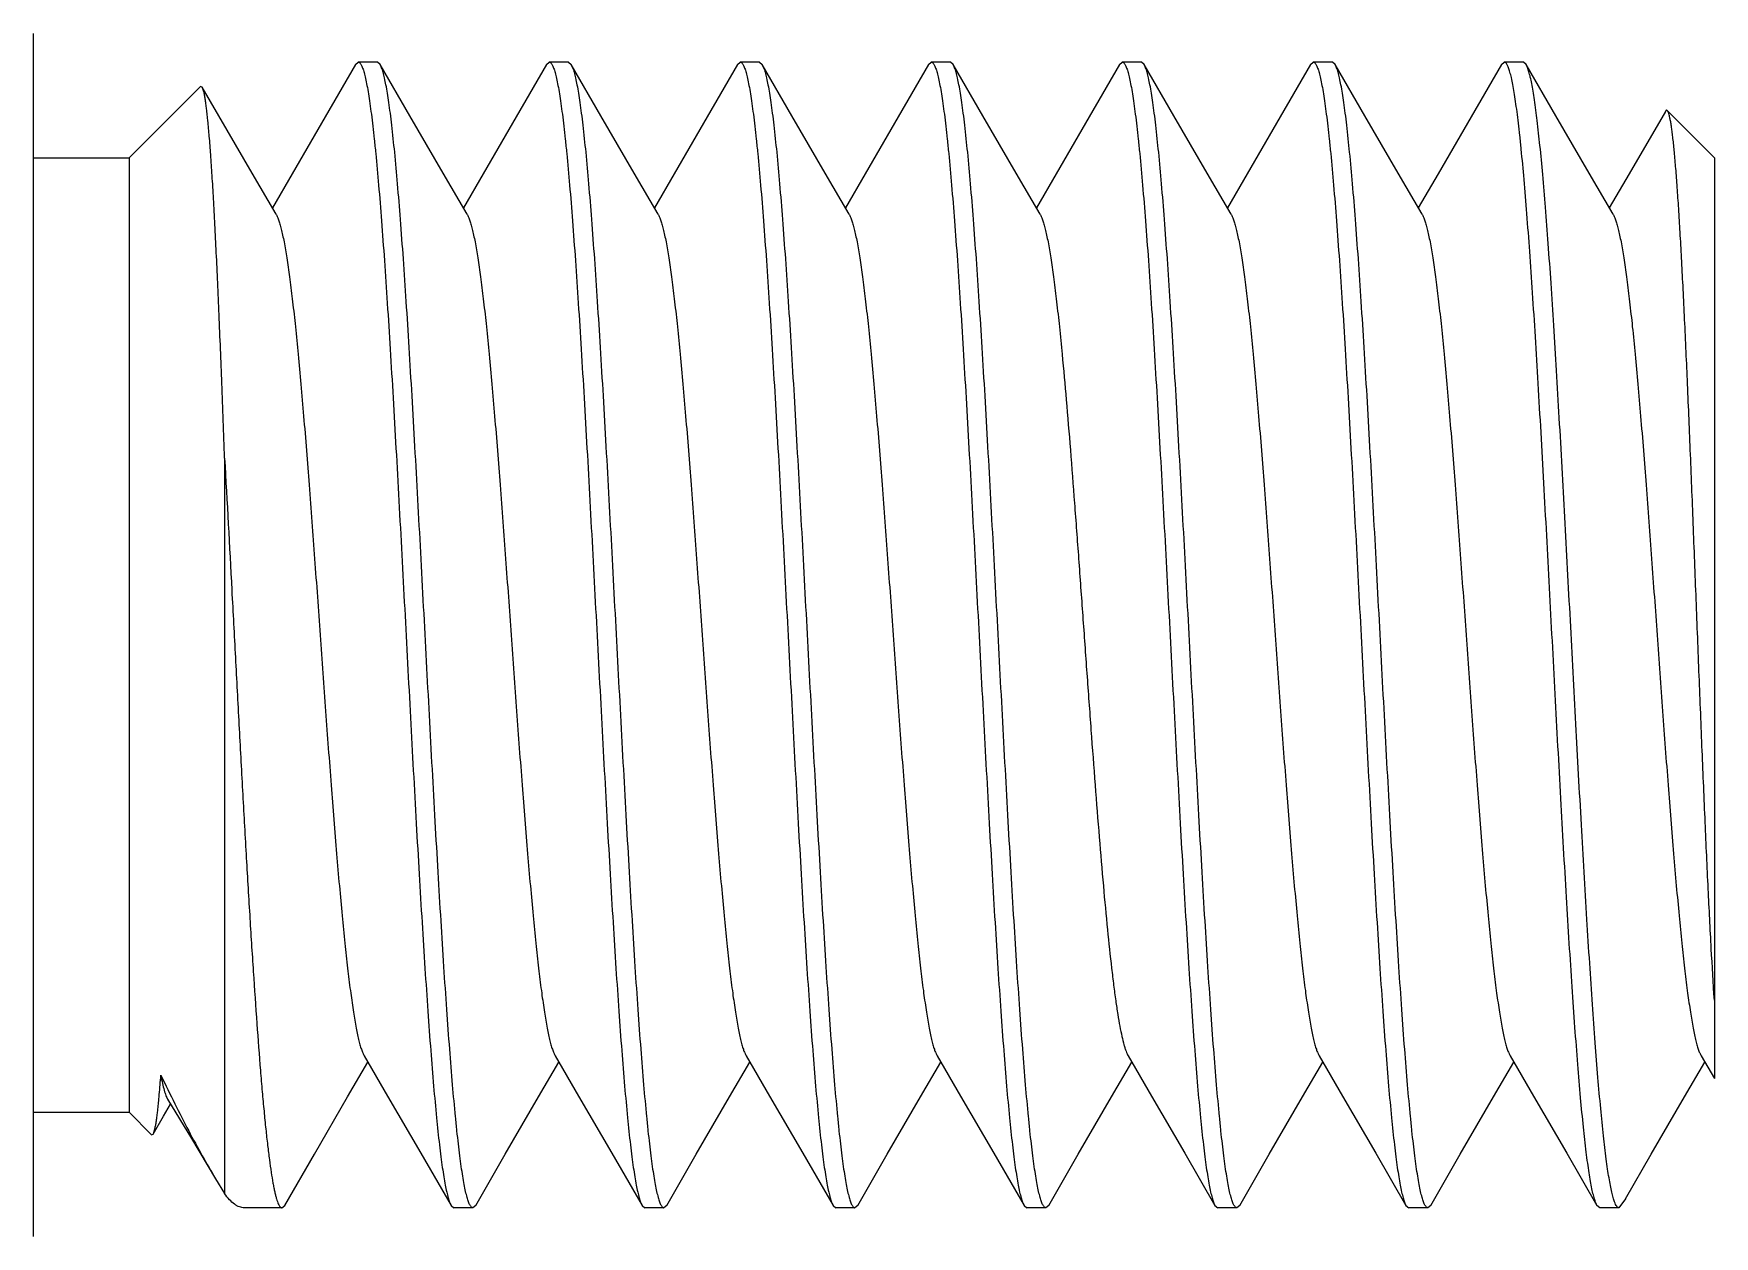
# Model space of a CAD drawing. Header units: millimetres. Extents: x 1409 to 26878, y 589 to 5187.
# Drawn here: x 17807.16 to 17815.96, y 3308.2 to 3314.5 of the extents above; entities that cross this region are included whole.
import ezdxf

# ---------------------------------------------------------------- set-up
doc = ezdxf.new("R2010")
doc.units = ezdxf.units.MM
doc.layers.add('02___PRT_ALL_AXES', color=7, linetype='Continuous')

# ---------------------------------------------------------------- blocks, each defined once
blk = doc.blocks.new('1111')
at = {"color": 7, "linetype": 'Continuous'}
for p, q in [((16604.981, 6759.7337), (16604.981, 6766.0337)), ((16606.6664, 6765.8711), (16606.681, 6765.8837)), ((16606.781, 6765.8837), (16606.681, 6765.8837)), ((16606.7956, 6765.8711), (16606.781, 6765.8837)), ((16607.6664, 6765.8711), (16607.681, 6765.8837)), ((16607.781, 6765.8837), (16607.681, 6765.8837)), ((16607.781, 6765.8837), (16607.7956, 6765.8711)), ((16608.6664, 6765.8711), (16608.681, 6765.8837)), ((16608.781, 6765.8837), (16608.681, 6765.8837)), ((16608.781, 6765.8837), (16608.7956, 6765.8711)), ((16609.6664, 6765.8711), (16609.681, 6765.8837)), ((16609.781, 6765.8837), (16609.681, 6765.8837)), ((16609.7956, 6765.8711), (16609.781, 6765.8837)), ((16610.6664, 6765.8711), (16610.681, 6765.8837)), ((16610.781, 6765.8837), (16610.681, 6765.8837)), ((16610.7956, 6765.8711), (16610.781, 6765.8837)), ((16611.6664, 6765.8711), (16611.681, 6765.8837)), ((16611.781, 6765.8837), (16611.681, 6765.8837)), ((16611.7956, 6765.8711), (16611.781, 6765.8837)), ((16612.6664, 6765.8711), (16612.681, 6765.8837)), ((16612.781, 6765.8837), (16612.681, 6765.8837)), ((16612.7956, 6765.8711), (16612.781, 6765.8837)), ((16606.6664, 6765.8711), (16606.5083, 6765.5985)), ((16606.9508, 6765.6035), (16606.7956, 6765.8711)), ((16607.6664, 6765.8711), (16607.5083, 6765.5985)), ((16607.9508, 6765.6035), (16607.7956, 6765.8711)), ((16608.6664, 6765.8711), (16608.5083, 6765.5985)), ((16608.9508, 6765.6035), (16608.7956, 6765.8711)), ((16609.6664, 6765.8711), (16609.5083, 6765.5985)), ((16609.9508, 6765.6035), (16609.7956, 6765.8711)), ((16610.6664, 6765.8711), (16610.5083, 6765.5985)), ((16610.9508, 6765.6035), (16610.7956, 6765.8711)), ((16611.6664, 6765.8711), (16611.5083, 6765.5985)), ((16611.9508, 6765.6035), (16611.7956, 6765.8711)), ((16612.6664, 6765.8711), (16612.5083, 6765.5985)), ((16612.9508, 6765.6035), (16612.7956, 6765.8711)), ((16605.8542, 6765.7569), (16605.481, 6765.3837)), ((16605.8638, 6765.7534), (16605.8542, 6765.7569)), ((16605.9508, 6765.6035), (16605.8638, 6765.7534)), ((16613.5246, 6765.6264), (16613.3341, 6765.2984)), ((16613.781, 6765.3837), (16613.5346, 6765.6301)), ((16606.125, 6765.3034), (16605.9508, 6765.6035)), ((16606.5083, 6765.5985), (16606.3341, 6765.2984)), ((16607.125, 6765.3034), (16606.9508, 6765.6035)), ((16607.5083, 6765.5985), (16607.3341, 6765.2984)), ((16608.125, 6765.3034), (16607.9508, 6765.6035)), ((16608.5083, 6765.5985), (16608.3341, 6765.2984)), ((16609.125, 6765.3034), (16608.9508, 6765.6035)), ((16609.5083, 6765.5985), (16609.3341, 6765.2984)), ((16610.125, 6765.3034), (16609.9508, 6765.6035)), ((16610.5083, 6765.5985), (16610.3341, 6765.2984)), ((16611.125, 6765.3034), (16610.9508, 6765.6035)), ((16611.5083, 6765.5985), (16611.3341, 6765.2984)), ((16612.125, 6765.3034), (16611.9508, 6765.6035)), ((16612.5083, 6765.5985), (16612.3341, 6765.2984)), ((16613.125, 6765.3034), (16612.9508, 6765.6035)), ((16605.481, 6765.3837), (16605.481, 6760.3837)), ((16613.781, 6765.3835), (16613.781, 6760.5602)), ((16606.2507, 6765.0873), (16606.125, 6765.3034)), ((16606.3341, 6765.2984), (16606.231, 6765.1211)), ((16607.2507, 6765.0873), (16607.125, 6765.3034)), ((16607.3341, 6765.2984), (16607.231, 6765.1211)), ((16608.2507, 6765.0873), (16608.125, 6765.3034)), ((16608.3341, 6765.2984), (16608.231, 6765.1211)), ((16609.2507, 6765.0873), (16609.125, 6765.3034)), ((16609.3341, 6765.2984), (16609.231, 6765.1211)), ((16610.2507, 6765.0873), (16610.125, 6765.3034)), ((16610.3341, 6765.2984), (16610.231, 6765.1211)), ((16611.2507, 6765.0873), (16611.125, 6765.3034)), ((16611.3341, 6765.2984), (16611.231, 6765.1211)), ((16612.2507, 6765.0873), (16612.125, 6765.3034)), ((16612.3341, 6765.2984), (16612.231, 6765.1211)), ((16613.2507, 6765.0873), (16613.125, 6765.3034)), ((16613.3341, 6765.2984), (16613.231, 6765.1211)), ((16605.981, 6763.8107), (16605.981, 6759.9579)), ((16606.625, 6760.4639), (16606.731, 6760.6462)), ((16606.7114, 6760.68), (16606.8341, 6760.4689)), ((16607.625, 6760.4639), (16607.731, 6760.6462)), ((16607.7114, 6760.68), (16607.8341, 6760.4689)), ((16608.625, 6760.4639), (16608.731, 6760.6462)), ((16608.7114, 6760.68), (16608.8341, 6760.4689)), ((16609.625, 6760.4639), (16609.731, 6760.6462)), ((16609.7114, 6760.68), (16609.8341, 6760.4689)), ((16610.625, 6760.4639), (16610.731, 6760.6462)), ((16610.7114, 6760.68), (16610.8341, 6760.4689)), ((16611.625, 6760.4639), (16611.731, 6760.6462)), ((16611.7114, 6760.68), (16611.8341, 6760.4689)), ((16612.625, 6760.4639), (16612.731, 6760.6462)), ((16612.7114, 6760.68), (16612.8341, 6760.4689)), ((16613.625, 6760.4639), (16613.731, 6760.6462)), ((16613.7114, 6760.68), (16613.781, 6760.5602)), ((16605.6615, 6760.3632), (16605.6981, 6760.4263)), ((16605.6823, 6760.4526), (16605.8072, 6760.2457)), ((16606.4508, 6760.1638), (16606.625, 6760.4639)), ((16606.8341, 6760.4689), (16607.0083, 6760.1689)), ((16607.4508, 6760.1638), (16607.625, 6760.4639)), ((16607.8341, 6760.4689), (16608.0083, 6760.1689)), ((16608.4508, 6760.1638), (16608.625, 6760.4639)), ((16608.8341, 6760.4689), (16609.0083, 6760.1689)), ((16609.4508, 6760.1638), (16609.625, 6760.4639)), ((16609.8341, 6760.4689), (16610.0083, 6760.1689)), ((16610.4508, 6760.1638), (16610.625, 6760.4639)), ((16610.8341, 6760.4689), (16611.0083, 6760.1689)), ((16611.4508, 6760.1638), (16611.625, 6760.4639)), ((16611.8341, 6760.4689), (16612.0083, 6760.1689)), ((16612.4508, 6760.1638), (16612.625, 6760.4639)), ((16612.8341, 6760.4689), (16613.0083, 6760.1689)), ((16613.4508, 6760.1638), (16613.625, 6760.4639)), ((16605.5982, 6760.2664), (16605.481, 6760.3837)), ((16605.6073, 6760.2697), (16605.6615, 6760.3632)), ((16605.5982, 6760.2664), (16605.6073, 6760.2697)), ((16605.8072, 6760.2457), (16605.933, 6760.036)), ((16606.2956, 6759.8962), (16606.4508, 6760.1638)), ((16607.0083, 6760.1689), (16607.1664, 6759.8962)), ((16607.2956, 6759.8962), (16607.4508, 6760.1638)), ((16608.0083, 6760.1689), (16608.1664, 6759.8962)), ((16608.2956, 6759.8962), (16608.4508, 6760.1638)), ((16609.0083, 6760.1689), (16609.1664, 6759.8962)), ((16609.2956, 6759.8962), (16609.4508, 6760.1638)), ((16610.0083, 6760.1689), (16610.1664, 6759.8962)), ((16610.2956, 6759.8962), (16610.4508, 6760.1638)), ((16611.0083, 6760.1689), (16611.1664, 6759.8962)), ((16611.2956, 6759.8962), (16611.4508, 6760.1638)), ((16612.0083, 6760.1689), (16612.1664, 6759.8962)), ((16612.2956, 6759.8962), (16612.4508, 6760.1638)), ((16613.0083, 6760.1689), (16613.1664, 6759.8962)), ((16613.3159, 6759.9313), (16613.4508, 6760.1638)), ((16605.933, 6760.036), (16605.981, 6759.9579)), ((16606.281, 6759.8837), (16606.2956, 6759.8962)), ((16607.1664, 6759.8962), (16607.181, 6759.8837)), ((16607.2956, 6759.8962), (16607.281, 6759.8837)), ((16608.1664, 6759.8962), (16608.181, 6759.8837)), ((16608.2956, 6759.8962), (16608.281, 6759.8837)), ((16609.1664, 6759.8962), (16609.181, 6759.8837)), ((16609.2956, 6759.8962), (16609.281, 6759.8837)), ((16610.1664, 6759.8962), (16610.181, 6759.8837)), ((16610.2956, 6759.8962), (16610.281, 6759.8837)), ((16611.1664, 6759.8962), (16611.181, 6759.8837)), ((16611.2956, 6759.8962), (16611.281, 6759.8837)), ((16612.1664, 6759.8962), (16612.181, 6759.8837)), ((16612.2956, 6759.8962), (16612.281, 6759.8837)), ((16613.181, 6759.8837), (16613.1664, 6759.8962)), ((16613.3159, 6759.9313), (16613.281, 6759.8837)), ((16607.281, 6759.8837), (16607.181, 6759.8837)), ((16608.281, 6759.8837), (16608.181, 6759.8837)), ((16609.281, 6759.8837), (16609.181, 6759.8837)), ((16610.281, 6759.8837), (16610.181, 6759.8837)), ((16611.281, 6759.8837), (16611.181, 6759.8837)), ((16612.281, 6759.8837), (16612.181, 6759.8837))]:
    blk.add_line(p, q, dxfattribs=at)
for points, knots in [([(16606.681, 6765.8837), (16606.6823, 6765.8837), (16606.6852, 6765.883), (16606.689, 6765.8801), (16606.6928, 6765.8757), (16606.6965, 6765.8697), (16606.7003, 6765.862), (16606.704, 6765.8526), (16606.7078, 6765.8415), (16606.7131, 6765.8235), (16606.7196, 6765.7968), (16606.7271, 6765.7598), (16606.7346, 6765.7162), (16606.7421, 6765.6662), (16606.7497, 6765.6099), (16606.7572, 6765.5474), (16606.7648, 6765.4789), (16606.7752, 6765.3759), (16606.7881, 6765.2333), (16606.8031, 6765.0465), (16606.8182, 6764.8401), (16606.8332, 6764.6159), (16606.8483, 6764.376), (16606.8634, 6764.1226), (16606.8785, 6763.8579), (16606.8988, 6763.4895), (16606.9239, 6763.0195), (16606.9537, 6762.456), (16606.9788, 6761.9927), (16606.9992, 6761.6349), (16607.0143, 6761.3819), (16607.0294, 6761.1426), (16607.0445, 6760.919), (16607.0595, 6760.7133), (16607.0745, 6760.5273), (16607.0895, 6760.3626), (16607.1024, 6760.2395), (16607.113, 6760.1529), (16607.1205, 6760.0971), (16607.128, 6760.0476), (16607.1355, 6760.0045), (16607.143, 6759.9679), (16607.1504, 6759.9379), (16607.1569, 6759.9172), (16607.1623, 6759.9041), (16607.1651, 6759.8987), (16607.1664, 6759.8963)], [0, 0, 0, 0, 0.000645, 0.001404, 0.002351, 0.003524, 0.004942, 0.006617, 0.008553, 0.010755, 0.015963, 0.022244, 0.029591, 0.037991, 0.047433, 0.057897, 0.069357, 0.081791, 0.109473, 0.140693, 0.175175, 0.212608, 0.252656, 0.294956, 0.339126, 0.384767, 0.478801, 0.573661, 0.66592, 0.710026, 0.752246, 0.792201, 0.829527, 0.863891, 0.894981, 0.922522, 0.946268, 0.956654, 0.966017, 0.974338, 0.981603, 0.987803, 0.992929, 0.996986, 0.99862, 1, 1, 1, 1]), ([(16607.681, 6765.8837), (16607.6823, 6765.8837), (16607.6852, 6765.883), (16607.689, 6765.8801), (16607.6928, 6765.8757), (16607.6965, 6765.8697), (16607.7003, 6765.862), (16607.704, 6765.8526), (16607.7078, 6765.8415), (16607.7131, 6765.8235), (16607.7196, 6765.7968), (16607.7271, 6765.7598), (16607.7346, 6765.7162), (16607.7421, 6765.6662), (16607.7497, 6765.6099), (16607.7572, 6765.5474), (16607.7648, 6765.4789), (16607.7752, 6765.3759), (16607.7881, 6765.2333), (16607.8031, 6765.0465), (16607.8182, 6764.8401), (16607.8332, 6764.6159), (16607.8483, 6764.376), (16607.8634, 6764.1226), (16607.8785, 6763.8579), (16607.8988, 6763.4895), (16607.9239, 6763.0195), (16607.9537, 6762.456), (16607.9788, 6761.9927), (16607.9992, 6761.6349), (16608.0143, 6761.3819), (16608.0294, 6761.1426), (16608.0445, 6760.919), (16608.0595, 6760.7133), (16608.0745, 6760.5273), (16608.0895, 6760.3626), (16608.1024, 6760.2395), (16608.113, 6760.1529), (16608.1205, 6760.0971), (16608.128, 6760.0476), (16608.1355, 6760.0045), (16608.143, 6759.9679), (16608.1504, 6759.9379), (16608.1569, 6759.9172), (16608.1623, 6759.9041), (16608.1651, 6759.8987), (16608.1664, 6759.8963)], [0, 0, 0, 0, 0.000645, 0.001404, 0.002351, 0.003524, 0.004942, 0.006617, 0.008553, 0.010755, 0.015963, 0.022244, 0.029591, 0.037991, 0.047433, 0.057897, 0.069357, 0.081791, 0.109473, 0.140693, 0.175175, 0.212608, 0.252656, 0.294956, 0.339126, 0.384767, 0.478801, 0.573661, 0.66592, 0.710026, 0.752246, 0.792201, 0.829527, 0.863891, 0.894981, 0.922522, 0.946268, 0.956654, 0.966017, 0.974338, 0.981603, 0.987803, 0.992929, 0.996986, 0.99862, 1, 1, 1, 1]), ([(16608.681, 6765.8837), (16608.6823, 6765.8837), (16608.6852, 6765.883), (16608.689, 6765.8801), (16608.6928, 6765.8757), (16608.6965, 6765.8697), (16608.7003, 6765.862), (16608.704, 6765.8526), (16608.7078, 6765.8415), (16608.7131, 6765.8235), (16608.7196, 6765.7968), (16608.7271, 6765.7598), (16608.7346, 6765.7162), (16608.7421, 6765.6662), (16608.7497, 6765.6099), (16608.7572, 6765.5474), (16608.7648, 6765.4789), (16608.7752, 6765.3759), (16608.7881, 6765.2333), (16608.8031, 6765.0465), (16608.8182, 6764.8401), (16608.8332, 6764.6159), (16608.8483, 6764.376), (16608.8634, 6764.1226), (16608.8785, 6763.8579), (16608.8988, 6763.4895), (16608.9239, 6763.0195), (16608.9537, 6762.456), (16608.9788, 6761.9927), (16608.9992, 6761.6349), (16609.0143, 6761.3819), (16609.0294, 6761.1426), (16609.0445, 6760.919), (16609.0595, 6760.7133), (16609.0745, 6760.5273), (16609.0895, 6760.3626), (16609.1024, 6760.2395), (16609.113, 6760.1529), (16609.1205, 6760.0971), (16609.128, 6760.0476), (16609.1355, 6760.0045), (16609.143, 6759.9679), (16609.1504, 6759.9379), (16609.1569, 6759.9172), (16609.1623, 6759.9041), (16609.1651, 6759.8987), (16609.1664, 6759.8963)], [0, 0, 0, 0, 0.000645, 0.001404, 0.002351, 0.003524, 0.004942, 0.006617, 0.008553, 0.010755, 0.015963, 0.022244, 0.029591, 0.037991, 0.047433, 0.057897, 0.069357, 0.081791, 0.109473, 0.140693, 0.175175, 0.212608, 0.252656, 0.294956, 0.339126, 0.384767, 0.478801, 0.573661, 0.66592, 0.710026, 0.752246, 0.792201, 0.829527, 0.863891, 0.894981, 0.922522, 0.946268, 0.956654, 0.966017, 0.974338, 0.981603, 0.987803, 0.992929, 0.996986, 0.99862, 1, 1, 1, 1]), ([(16609.681, 6765.8837), (16609.6823, 6765.8837), (16609.6852, 6765.883), (16609.689, 6765.8801), (16609.6928, 6765.8757), (16609.6965, 6765.8697), (16609.7003, 6765.862), (16609.704, 6765.8526), (16609.7078, 6765.8415), (16609.7131, 6765.8235), (16609.7196, 6765.7968), (16609.7271, 6765.7598), (16609.7346, 6765.7162), (16609.7421, 6765.6662), (16609.7497, 6765.6099), (16609.7572, 6765.5474), (16609.7648, 6765.4789), (16609.7752, 6765.3759), (16609.7881, 6765.2333), (16609.8031, 6765.0465), (16609.8182, 6764.8401), (16609.8332, 6764.6159), (16609.8483, 6764.376), (16609.8634, 6764.1226), (16609.8785, 6763.8579), (16609.8988, 6763.4895), (16609.9239, 6763.0195), (16609.9537, 6762.456), (16609.9788, 6761.9927), (16609.9992, 6761.6349), (16610.0143, 6761.3819), (16610.0294, 6761.1426), (16610.0445, 6760.919), (16610.0595, 6760.7133), (16610.0745, 6760.5273), (16610.0895, 6760.3626), (16610.1024, 6760.2395), (16610.113, 6760.1529), (16610.1205, 6760.0971), (16610.128, 6760.0476), (16610.1355, 6760.0045), (16610.143, 6759.9679), (16610.1504, 6759.9379), (16610.1569, 6759.9172), (16610.1623, 6759.9041), (16610.1651, 6759.8987), (16610.1664, 6759.8963)], [0, 0, 0, 0, 0.000645, 0.001404, 0.002351, 0.003524, 0.004942, 0.006617, 0.008553, 0.010755, 0.015963, 0.022244, 0.029591, 0.037991, 0.047433, 0.057897, 0.069357, 0.081791, 0.109473, 0.140693, 0.175175, 0.212608, 0.252656, 0.294956, 0.339126, 0.384767, 0.478801, 0.573661, 0.66592, 0.710026, 0.752246, 0.792201, 0.829527, 0.863891, 0.894981, 0.922522, 0.946268, 0.956654, 0.966017, 0.974338, 0.981603, 0.987803, 0.992929, 0.996986, 0.99862, 1, 1, 1, 1]), ([(16610.681, 6765.8837), (16610.6823, 6765.8837), (16610.6852, 6765.883), (16610.689, 6765.8801), (16610.6928, 6765.8757), (16610.6965, 6765.8697), (16610.7003, 6765.862), (16610.704, 6765.8526), (16610.7078, 6765.8415), (16610.7131, 6765.8235), (16610.7196, 6765.7968), (16610.7271, 6765.7598), (16610.7346, 6765.7162), (16610.7421, 6765.6662), (16610.7497, 6765.6099), (16610.7572, 6765.5474), (16610.7648, 6765.4789), (16610.7752, 6765.3759), (16610.7881, 6765.2333), (16610.8031, 6765.0465), (16610.8182, 6764.8401), (16610.8332, 6764.6159), (16610.8483, 6764.376), (16610.8634, 6764.1226), (16610.8785, 6763.8579), (16610.8988, 6763.4895), (16610.9239, 6763.0195), (16610.9537, 6762.456), (16610.9788, 6761.9927), (16610.9992, 6761.6349), (16611.0143, 6761.3819), (16611.0294, 6761.1426), (16611.0445, 6760.919), (16611.0595, 6760.7133), (16611.0745, 6760.5273), (16611.0895, 6760.3626), (16611.1024, 6760.2395), (16611.113, 6760.1529), (16611.1205, 6760.0971), (16611.128, 6760.0476), (16611.1355, 6760.0045), (16611.143, 6759.9679), (16611.1504, 6759.9379), (16611.1569, 6759.9172), (16611.1623, 6759.9041), (16611.1651, 6759.8987), (16611.1664, 6759.8963)], [0, 0, 0, 0, 0.000645, 0.001404, 0.002351, 0.003524, 0.004942, 0.006617, 0.008553, 0.010755, 0.015963, 0.022244, 0.029591, 0.037991, 0.047433, 0.057897, 0.069357, 0.081791, 0.109473, 0.140693, 0.175175, 0.212608, 0.252656, 0.294956, 0.339126, 0.384767, 0.478801, 0.573661, 0.66592, 0.710026, 0.752246, 0.792201, 0.829527, 0.863891, 0.894981, 0.922522, 0.946268, 0.956654, 0.966017, 0.974338, 0.981603, 0.987803, 0.992929, 0.996986, 0.99862, 1, 1, 1, 1]), ([(16611.681, 6765.8837), (16611.6823, 6765.8837), (16611.6852, 6765.883), (16611.689, 6765.8801), (16611.6928, 6765.8757), (16611.6965, 6765.8697), (16611.7003, 6765.862), (16611.704, 6765.8526), (16611.7078, 6765.8415), (16611.7131, 6765.8235), (16611.7196, 6765.7968), (16611.7271, 6765.7598), (16611.7346, 6765.7162), (16611.7421, 6765.6662), (16611.7497, 6765.6099), (16611.7572, 6765.5474), (16611.7648, 6765.4789), (16611.7752, 6765.3759), (16611.7881, 6765.2333), (16611.8031, 6765.0465), (16611.8182, 6764.8401), (16611.8332, 6764.6159), (16611.8483, 6764.376), (16611.8634, 6764.1226), (16611.8785, 6763.8579), (16611.8988, 6763.4895), (16611.9239, 6763.0195), (16611.9537, 6762.456), (16611.9788, 6761.9927), (16611.9992, 6761.6349), (16612.0143, 6761.3819), (16612.0294, 6761.1426), (16612.0445, 6760.919), (16612.0595, 6760.7133), (16612.0745, 6760.5273), (16612.0895, 6760.3626), (16612.1024, 6760.2395), (16612.113, 6760.1529), (16612.1205, 6760.0971), (16612.128, 6760.0476), (16612.1355, 6760.0045), (16612.143, 6759.9679), (16612.1504, 6759.9379), (16612.1569, 6759.9172), (16612.1623, 6759.9041), (16612.1651, 6759.8987), (16612.1664, 6759.8963)], [0, 0, 0, 0, 0.000645, 0.001404, 0.002351, 0.003524, 0.004942, 0.006617, 0.008553, 0.010755, 0.015963, 0.022244, 0.029591, 0.037991, 0.047433, 0.057897, 0.069357, 0.081791, 0.109473, 0.140693, 0.175175, 0.212608, 0.252656, 0.294956, 0.339126, 0.384767, 0.478801, 0.573661, 0.66592, 0.710026, 0.752246, 0.792201, 0.829527, 0.863891, 0.894981, 0.922522, 0.946268, 0.956654, 0.966017, 0.974338, 0.981603, 0.987803, 0.992929, 0.996986, 0.99862, 1, 1, 1, 1]), ([(16613.1547, 6759.9244), (16613.152, 6759.9331), (16613.1466, 6759.9525), (16613.1393, 6759.985), (16613.132, 6760.0237), (16613.1247, 6760.0687), (16613.1173, 6760.1197), (16613.107, 6760.1994), (16613.0944, 6760.3135), (16613.0798, 6760.4668), (16613.0652, 6760.641), (16613.0505, 6760.8346), (16613.0358, 6761.0458), (16613.0211, 6761.273), (16613.001, 6761.6019), (16612.9763, 6762.037), (16612.9472, 6762.5773), (16612.9181, 6763.1282), (16612.8936, 6763.5853), (16612.8737, 6763.9419), (16612.859, 6764.1972), (16612.8443, 6764.4412), (16612.8296, 6764.6716), (16612.8149, 6764.8867), (16612.8002, 6765.0844), (16612.7855, 6765.2631), (16612.7729, 6765.3994), (16612.7627, 6765.4977), (16612.7554, 6765.5631), (16612.748, 6765.6227), (16612.7407, 6765.6764), (16612.7333, 6765.7241), (16612.726, 6765.7656), (16612.7187, 6765.801), (16612.7124, 6765.8264), (16612.7072, 6765.8435), (16612.7035, 6765.8541), (16612.6998, 6765.863), (16612.6962, 6765.8703), (16612.6925, 6765.8761), (16612.6888, 6765.8803), (16612.685, 6765.883), (16612.6823, 6765.8837), (16612.681, 6765.8837)], [0, 0, 0, 0, 0.004534, 0.010093, 0.016677, 0.024277, 0.032884, 0.042481, 0.064561, 0.090344, 0.11961, 0.152113, 0.187573, 0.225687, 0.266129, 0.352584, 0.443965, 0.537128, 0.628869, 0.673215, 0.71603, 0.756949, 0.795616, 0.831702, 0.864895, 0.894913, 0.9215, 0.933435, 0.944432, 0.954468, 0.963522, 0.971576, 0.97862, 0.984642, 0.989637, 0.99175, 0.993608, 0.995217, 0.996581, 0.997712, 0.998629, 0.999368, 1, 1, 1, 1]), ([(16607.281, 6759.8837), (16607.2797, 6759.8837), (16607.2769, 6759.8844), (16607.273, 6759.8872), (16607.2693, 6759.8916), (16607.2655, 6759.8977), (16607.2618, 6759.9054), (16607.258, 6759.9147), (16607.2542, 6759.9258), (16607.2489, 6759.9438), (16607.2424, 6759.9705), (16607.2349, 6760.0075), (16607.2274, 6760.0511), (16607.2199, 6760.1011), (16607.2124, 6760.1574), (16607.2048, 6760.2199), (16607.1973, 6760.2884), (16607.1868, 6760.3914), (16607.1739, 6760.534), (16607.1589, 6760.7208), (16607.1439, 6760.9272), (16607.1288, 6761.1514), (16607.1138, 6761.3913), (16607.0987, 6761.6448), (16607.0836, 6761.9095), (16607.0633, 6762.2778), (16607.0382, 6762.7478), (16607.0084, 6763.3113), (16606.9832, 6763.7746), (16606.9628, 6764.1324), (16606.9477, 6764.3854), (16606.9326, 6764.6248), (16606.9176, 6764.8483), (16606.9025, 6765.054), (16606.8875, 6765.24), (16606.8726, 6765.4047), (16606.8596, 6765.5278), (16606.8491, 6765.6144), (16606.8416, 6765.6703), (16606.834, 6765.7198), (16606.8265, 6765.7628), (16606.8191, 6765.7994), (16606.8116, 6765.8294), (16606.8051, 6765.8501), (16606.7997, 6765.8632), (16606.797, 6765.8687), (16606.7956, 6765.871)], [0, 0, 0, 0, 0.000645, 0.001404, 0.002351, 0.003524, 0.004942, 0.006617, 0.008553, 0.010755, 0.015963, 0.022244, 0.029591, 0.037991, 0.047433, 0.057897, 0.069357, 0.081791, 0.109473, 0.140693, 0.175175, 0.212608, 0.252656, 0.294956, 0.339126, 0.384767, 0.478801, 0.573661, 0.66592, 0.710026, 0.752247, 0.792201, 0.829527, 0.863891, 0.894981, 0.922522, 0.946268, 0.956654, 0.966017, 0.974338, 0.981603, 0.987803, 0.992929, 0.996986, 0.99862, 1, 1, 1, 1]), ([(16607.7956, 6765.871), (16607.797, 6765.8687), (16607.7997, 6765.8632), (16607.8051, 6765.8501), (16607.8116, 6765.8294), (16607.8191, 6765.7994), (16607.8265, 6765.7628), (16607.834, 6765.7198), (16607.8416, 6765.6703), (16607.8491, 6765.6144), (16607.8596, 6765.5278), (16607.8726, 6765.4047), (16607.8875, 6765.24), (16607.9025, 6765.054), (16607.9176, 6764.8483), (16607.9326, 6764.6248), (16607.9477, 6764.3854), (16607.9628, 6764.1324), (16607.9832, 6763.7746), (16608.0084, 6763.3113), (16608.0382, 6762.7478), (16608.0633, 6762.2778), (16608.0836, 6761.9095), (16608.0987, 6761.6448), (16608.1138, 6761.3913), (16608.1288, 6761.1514), (16608.1439, 6760.9272), (16608.1589, 6760.7208), (16608.1739, 6760.534), (16608.1868, 6760.3914), (16608.1973, 6760.2884), (16608.2048, 6760.2199), (16608.2124, 6760.1574), (16608.2199, 6760.1011), (16608.2274, 6760.0511), (16608.2349, 6760.0075), (16608.2424, 6759.9705), (16608.2489, 6759.9438), (16608.2542, 6759.9258), (16608.258, 6759.9147), (16608.2618, 6759.9054), (16608.2655, 6759.8977), (16608.2693, 6759.8916), (16608.273, 6759.8872), (16608.2769, 6759.8844), (16608.2797, 6759.8837), (16608.281, 6759.8837)], [0, 0, 0, 0, 0.00138, 0.003014, 0.007071, 0.012197, 0.018397, 0.025662, 0.033983, 0.043346, 0.053732, 0.077478, 0.105019, 0.136109, 0.170473, 0.207799, 0.247753, 0.289974, 0.33408, 0.426339, 0.521199, 0.615233, 0.660874, 0.705044, 0.747344, 0.787392, 0.824825, 0.859307, 0.890527, 0.918209, 0.930643, 0.942103, 0.952567, 0.962009, 0.970409, 0.977756, 0.984037, 0.989245, 0.991447, 0.993383, 0.995058, 0.996476, 0.997649, 0.998596, 0.999355, 1, 1, 1, 1]), ([(16608.7956, 6765.871), (16608.797, 6765.8687), (16608.7997, 6765.8632), (16608.8051, 6765.8501), (16608.8116, 6765.8294), (16608.8191, 6765.7994), (16608.8265, 6765.7628), (16608.834, 6765.7198), (16608.8416, 6765.6703), (16608.8491, 6765.6144), (16608.8596, 6765.5278), (16608.8726, 6765.4047), (16608.8875, 6765.24), (16608.9025, 6765.054), (16608.9176, 6764.8483), (16608.9326, 6764.6248), (16608.9477, 6764.3854), (16608.9628, 6764.1324), (16608.9832, 6763.7746), (16609.0084, 6763.3113), (16609.0382, 6762.7478), (16609.0633, 6762.2778), (16609.0836, 6761.9095), (16609.0987, 6761.6448), (16609.1138, 6761.3913), (16609.1288, 6761.1514), (16609.1439, 6760.9272), (16609.1589, 6760.7208), (16609.1739, 6760.534), (16609.1868, 6760.3914), (16609.1973, 6760.2884), (16609.2048, 6760.2199), (16609.2124, 6760.1574), (16609.2199, 6760.1011), (16609.2274, 6760.0511), (16609.2349, 6760.0075), (16609.2424, 6759.9705), (16609.2489, 6759.9438), (16609.2542, 6759.9258), (16609.258, 6759.9147), (16609.2618, 6759.9054), (16609.2655, 6759.8977), (16609.2693, 6759.8916), (16609.273, 6759.8872), (16609.2769, 6759.8844), (16609.2797, 6759.8837), (16609.281, 6759.8837)], [0, 0, 0, 0, 0.00138, 0.003014, 0.007071, 0.012197, 0.018397, 0.025662, 0.033983, 0.043346, 0.053732, 0.077478, 0.105019, 0.136109, 0.170473, 0.207799, 0.247753, 0.289974, 0.33408, 0.426339, 0.521199, 0.615233, 0.660874, 0.705044, 0.747344, 0.787392, 0.824825, 0.859307, 0.890527, 0.918209, 0.930643, 0.942103, 0.952567, 0.962009, 0.970409, 0.977756, 0.984037, 0.989245, 0.991447, 0.993383, 0.995058, 0.996476, 0.997649, 0.998596, 0.999355, 1, 1, 1, 1]), ([(16610.281, 6759.8837), (16610.2797, 6759.8837), (16610.2769, 6759.8844), (16610.273, 6759.8872), (16610.2693, 6759.8916), (16610.2655, 6759.8977), (16610.2618, 6759.9054), (16610.258, 6759.9147), (16610.2542, 6759.9258), (16610.2489, 6759.9438), (16610.2424, 6759.9705), (16610.2349, 6760.0075), (16610.2274, 6760.0511), (16610.2199, 6760.1011), (16610.2124, 6760.1574), (16610.2048, 6760.2199), (16610.1973, 6760.2884), (16610.1868, 6760.3914), (16610.1739, 6760.534), (16610.1589, 6760.7208), (16610.1439, 6760.9272), (16610.1288, 6761.1514), (16610.1138, 6761.3913), (16610.0987, 6761.6448), (16610.0836, 6761.9095), (16610.0633, 6762.2778), (16610.0382, 6762.7478), (16610.0084, 6763.3113), (16609.9832, 6763.7746), (16609.9628, 6764.1324), (16609.9477, 6764.3854), (16609.9326, 6764.6248), (16609.9176, 6764.8483), (16609.9025, 6765.054), (16609.8875, 6765.24), (16609.8726, 6765.4047), (16609.8596, 6765.5278), (16609.8491, 6765.6144), (16609.8416, 6765.6703), (16609.834, 6765.7198), (16609.8265, 6765.7628), (16609.8191, 6765.7994), (16609.8116, 6765.8294), (16609.8051, 6765.8501), (16609.7997, 6765.8632), (16609.797, 6765.8687), (16609.7956, 6765.871)], [0, 0, 0, 0, 0.000645, 0.001404, 0.002351, 0.003524, 0.004942, 0.006617, 0.008553, 0.010755, 0.015963, 0.022244, 0.029591, 0.037991, 0.047433, 0.057897, 0.069357, 0.081791, 0.109473, 0.140693, 0.175175, 0.212608, 0.252656, 0.294956, 0.339126, 0.384767, 0.478801, 0.573661, 0.66592, 0.710026, 0.752247, 0.792201, 0.829527, 0.863891, 0.894981, 0.922522, 0.946268, 0.956654, 0.966017, 0.974338, 0.981603, 0.987803, 0.992929, 0.996986, 0.99862, 1, 1, 1, 1]), ([(16611.281, 6759.8837), (16611.2797, 6759.8837), (16611.2769, 6759.8844), (16611.273, 6759.8872), (16611.2693, 6759.8916), (16611.2655, 6759.8977), (16611.2618, 6759.9054), (16611.258, 6759.9147), (16611.2542, 6759.9258), (16611.2489, 6759.9438), (16611.2424, 6759.9705), (16611.2349, 6760.0075), (16611.2274, 6760.0511), (16611.2199, 6760.1011), (16611.2124, 6760.1574), (16611.2048, 6760.2199), (16611.1973, 6760.2884), (16611.1868, 6760.3914), (16611.1739, 6760.534), (16611.1589, 6760.7208), (16611.1439, 6760.9272), (16611.1288, 6761.1514), (16611.1138, 6761.3913), (16611.0987, 6761.6448), (16611.0836, 6761.9095), (16611.0633, 6762.2778), (16611.0382, 6762.7478), (16611.0084, 6763.3113), (16610.9832, 6763.7746), (16610.9628, 6764.1324), (16610.9477, 6764.3854), (16610.9326, 6764.6248), (16610.9176, 6764.8483), (16610.9025, 6765.054), (16610.8875, 6765.24), (16610.8726, 6765.4047), (16610.8596, 6765.5278), (16610.8491, 6765.6144), (16610.8416, 6765.6703), (16610.834, 6765.7198), (16610.8265, 6765.7628), (16610.8191, 6765.7994), (16610.8116, 6765.8294), (16610.8051, 6765.8501), (16610.7997, 6765.8632), (16610.797, 6765.8687), (16610.7956, 6765.871)], [0, 0, 0, 0, 0.000645, 0.001404, 0.002351, 0.003524, 0.004942, 0.006617, 0.008553, 0.010755, 0.015963, 0.022244, 0.029591, 0.037991, 0.047433, 0.057897, 0.069357, 0.081791, 0.109473, 0.140693, 0.175175, 0.212608, 0.252656, 0.294956, 0.339126, 0.384767, 0.478801, 0.573661, 0.66592, 0.710026, 0.752247, 0.792201, 0.829527, 0.863891, 0.894981, 0.922522, 0.946268, 0.956654, 0.966017, 0.974338, 0.981603, 0.987803, 0.992929, 0.996986, 0.99862, 1, 1, 1, 1]), ([(16612.281, 6759.8837), (16612.2797, 6759.8837), (16612.2769, 6759.8844), (16612.273, 6759.8872), (16612.2693, 6759.8916), (16612.2655, 6759.8977), (16612.2618, 6759.9054), (16612.258, 6759.9147), (16612.2542, 6759.9258), (16612.2489, 6759.9438), (16612.2424, 6759.9705), (16612.2349, 6760.0075), (16612.2274, 6760.0511), (16612.2199, 6760.1011), (16612.2124, 6760.1574), (16612.2048, 6760.2199), (16612.1973, 6760.2884), (16612.1868, 6760.3914), (16612.1739, 6760.534), (16612.1589, 6760.7208), (16612.1439, 6760.9272), (16612.1288, 6761.1514), (16612.1138, 6761.3913), (16612.0987, 6761.6448), (16612.0836, 6761.9095), (16612.0633, 6762.2778), (16612.0382, 6762.7478), (16612.0084, 6763.3113), (16611.9832, 6763.7746), (16611.9628, 6764.1324), (16611.9477, 6764.3854), (16611.9326, 6764.6248), (16611.9176, 6764.8483), (16611.9025, 6765.054), (16611.8875, 6765.24), (16611.8726, 6765.4047), (16611.8596, 6765.5278), (16611.8491, 6765.6144), (16611.8416, 6765.6703), (16611.834, 6765.7198), (16611.8265, 6765.7628), (16611.8191, 6765.7994), (16611.8116, 6765.8294), (16611.8051, 6765.8501), (16611.7997, 6765.8632), (16611.797, 6765.8687), (16611.7956, 6765.871)], [0, 0, 0, 0, 0.000645, 0.001404, 0.002351, 0.003524, 0.004942, 0.006617, 0.008553, 0.010755, 0.015963, 0.022244, 0.029591, 0.037991, 0.047433, 0.057897, 0.069357, 0.081791, 0.109473, 0.140693, 0.175175, 0.212608, 0.252656, 0.294956, 0.339126, 0.384767, 0.478801, 0.573661, 0.66592, 0.710026, 0.752247, 0.792201, 0.829527, 0.863891, 0.894981, 0.922522, 0.946268, 0.956654, 0.966017, 0.974338, 0.981603, 0.987803, 0.992929, 0.996986, 0.99862, 1, 1, 1, 1]), ([(16613.2583, 6759.9142), (16613.2555, 6759.9216), (16613.2503, 6759.9385), (16613.2432, 6759.9671), (16613.2361, 6760.0017), (16613.2289, 6760.0422), (16613.2217, 6760.0885), (16613.2117, 6760.1617), (16613.1993, 6760.267), (16613.185, 6760.4095), (16613.1708, 6760.5723), (16613.1564, 6760.7542), (16613.1421, 6760.9536), (16613.1277, 6761.1689), (16613.1081, 6761.4826), (16613.0839, 6761.9003), (16613.0555, 6762.4224), (16613.027, 6762.9596), (16612.9986, 6763.4943), (16612.9745, 6763.9303), (16612.955, 6764.2647), (16612.9406, 6764.4998), (16612.9262, 6764.7216), (16612.9119, 6764.9281), (16612.8976, 6765.1179), (16612.8832, 6765.2892), (16612.869, 6765.4407), (16612.8547, 6765.5711), (16612.8424, 6765.666), (16612.8322, 6765.7306), (16612.8251, 6765.7704), (16612.818, 6765.8042), (16612.8109, 6765.832), (16612.8047, 6765.8513), (16612.7995, 6765.8637), (16612.7969, 6765.8688), (16612.7956, 6765.871)], [0, 0, 0, 0, 0.003944, 0.008867, 0.014771, 0.02165, 0.029496, 0.038298, 0.0587, 0.082695, 0.1101, 0.140686, 0.174211, 0.210397, 0.24895, 0.33187, 0.420255, 0.511204, 0.60173, 0.688864, 0.730256, 0.769744, 0.807001, 0.841723, 0.873624, 0.902447, 0.927956, 0.949948, 0.968252, 0.975975, 0.982732, 0.988512, 0.99331, 0.997131, 0.998682, 1, 1, 1, 1]), ([(16605.981, 6763.8107), (16605.9764, 6763.9407), (16605.9672, 6764.191), (16605.955, 6764.4972), (16605.9451, 6764.7258), (16605.9379, 6764.8829), (16605.9306, 6765.0292), (16605.9234, 6765.1639), (16605.9161, 6765.2862), (16605.9088, 6765.3955), (16605.9016, 6765.4911), (16605.8943, 6765.5726), (16605.888, 6765.6314), (16605.8827, 6765.671), (16605.8791, 6765.695), (16605.8754, 6765.7151), (16605.8718, 6765.7314), (16605.8686, 6765.7425), (16605.8659, 6765.7494), (16605.8645, 6765.7522), (16605.8638, 6765.7534)], [0, 0, 0, 0, 0.200269, 0.385828, 0.471817, 0.552686, 0.62801, 0.697369, 0.760387, 0.816722, 0.866055, 0.908122, 0.942683, 0.957091, 0.969561, 0.980083, 0.988649, 0.99527, 0.997866, 1, 1, 1, 1]), ([(16613.5346, 6765.6301), (16613.5342, 6765.6304), (16613.5335, 6765.6311), (16613.5322, 6765.6318), (16613.5308, 6765.632), (16613.5295, 6765.6317), (16613.5282, 6765.631), (16613.5264, 6765.6294), (16613.5253, 6765.6277), (16613.5246, 6765.6264)], [0, 0, 0, 0, 0.126281, 0.234428, 0.332529, 0.431198, 0.540894, 0.66942, 1, 1, 1, 1]), ([(16613.781, 6760.9707), (16613.7751, 6761.0605), (16613.7637, 6761.2548), (16613.7481, 6761.5653), (16613.7324, 6761.9109), (16613.7168, 6762.2829), (16613.7013, 6762.672), (16613.6859, 6763.0687), (16613.6706, 6763.4634), (16613.6553, 6763.8469), (16613.6402, 6764.2103), (16613.6274, 6764.4967), (16613.617, 6764.7096), (16613.6095, 6764.855), (16613.602, 6764.9897), (16613.5945, 6765.113), (16613.587, 6765.2242), (16613.5796, 6765.3228), (16613.5723, 6765.4082), (16613.5659, 6765.4709), (16613.5607, 6765.5141), (16613.557, 6765.5413), (16613.5534, 6765.565), (16613.5497, 6765.585), (16613.5461, 6765.6015), (16613.5425, 6765.6143), (16613.5393, 6765.6228), (16613.5367, 6765.6276), (16613.5353, 6765.6294), (16613.5346, 6765.6301)], [0, 0, 0, 0, 0.057846, 0.125026, 0.199753, 0.280166, 0.364257, 0.449971, 0.535255, 0.618101, 0.696591, 0.768944, 0.80231, 0.833552, 0.8625, 0.889005, 0.912921, 0.934127, 0.952519, 0.968003, 0.974633, 0.980513, 0.985639, 0.990006, 0.993612, 0.996464, 0.998577, 0.99937, 1, 1, 1, 1]), ([(16606.2507, 6765.0873), (16606.2534, 6765.0826), (16606.2587, 6765.0715), (16606.2657, 6765.0523), (16606.2728, 6765.0287), (16606.28, 6765.0008), (16606.2871, 6764.9685), (16606.2971, 6764.9172), (16606.3095, 6764.8426), (16606.3236, 6764.7412), (16606.3379, 6764.6247), (16606.3521, 6764.4939), (16606.3664, 6764.35), (16606.3807, 6764.1941), (16606.4003, 6763.966), (16606.4244, 6763.6612), (16606.4527, 6763.2789), (16606.481, 6762.8837), (16606.5093, 6762.4884), (16606.5376, 6762.1061), (16606.5617, 6761.8013), (16606.5813, 6761.5732), (16606.5956, 6761.4173), (16606.6099, 6761.2734), (16606.6242, 6761.1426), (16606.6384, 6761.0261), (16606.6526, 6760.9247), (16606.6649, 6760.8502), (16606.675, 6760.7988), (16606.6821, 6760.7665), (16606.6892, 6760.7386), (16606.6963, 6760.715), (16606.7034, 6760.6958), (16606.7086, 6760.6847), (16606.7114, 6760.68)], [0, 0, 0, 0, 0.003672, 0.008269, 0.013813, 0.020313, 0.02776, 0.036148, 0.05569, 0.078813, 0.105333, 0.13505, 0.167724, 0.203094, 0.240877, 0.322432, 0.409751, 0.5, 0.590249, 0.677567, 0.759123, 0.796906, 0.832275, 0.86495, 0.894667, 0.921187, 0.94431, 0.963852, 0.972239, 0.979688, 0.986187, 0.991731, 0.996328, 1, 1, 1, 1]), ([(16607.2507, 6765.0873), (16607.2534, 6765.0826), (16607.2587, 6765.0715), (16607.2657, 6765.0523), (16607.2728, 6765.0287), (16607.28, 6765.0008), (16607.2871, 6764.9685), (16607.2971, 6764.9172), (16607.3094, 6764.8426), (16607.3236, 6764.7412), (16607.3379, 6764.6247), (16607.3521, 6764.4939), (16607.3664, 6764.35), (16607.3807, 6764.1941), (16607.4003, 6763.966), (16607.4244, 6763.6612), (16607.4527, 6763.2789), (16607.481, 6762.8837), (16607.5093, 6762.4884), (16607.5376, 6762.1061), (16607.5617, 6761.8013), (16607.5813, 6761.5732), (16607.5956, 6761.4173), (16607.6099, 6761.2734), (16607.6242, 6761.1426), (16607.6384, 6761.0261), (16607.6526, 6760.9247), (16607.6649, 6760.8502), (16607.6749, 6760.7988), (16607.6821, 6760.7665), (16607.6892, 6760.7386), (16607.6963, 6760.715), (16607.7034, 6760.6958), (16607.7086, 6760.6847), (16607.7114, 6760.68)], [0, 0, 0, 0, 0.003673, 0.008273, 0.013818, 0.020314, 0.02776, 0.03615, 0.055694, 0.078813, 0.105337, 0.135051, 0.167727, 0.203097, 0.240878, 0.322433, 0.409752, 0.500001, 0.590249, 0.677568, 0.759124, 0.796904, 0.832276, 0.864949, 0.894666, 0.921188, 0.944307, 0.963854, 0.97224, 0.979685, 0.986183, 0.99173, 0.996329, 1, 1, 1, 1]), ([(16608.2507, 6765.0873), (16608.2534, 6765.0826), (16608.2587, 6765.0715), (16608.2657, 6765.0523), (16608.2728, 6765.0287), (16608.28, 6765.0008), (16608.2871, 6764.9685), (16608.2972, 6764.9172), (16608.3094, 6764.8426), (16608.3236, 6764.7412), (16608.3379, 6764.6247), (16608.3521, 6764.4939), (16608.3664, 6764.35), (16608.3807, 6764.1941), (16608.4003, 6763.966), (16608.4244, 6763.6612), (16608.4527, 6763.2789), (16608.481, 6762.8837), (16608.5093, 6762.4884), (16608.5376, 6762.1061), (16608.5617, 6761.8013), (16608.5813, 6761.5732), (16608.5956, 6761.4173), (16608.6099, 6761.2734), (16608.6242, 6761.1426), (16608.6384, 6761.0261), (16608.6526, 6760.9247), (16608.6649, 6760.8502), (16608.6749, 6760.7988), (16608.6821, 6760.7665), (16608.6892, 6760.7386), (16608.6963, 6760.715), (16608.7034, 6760.6958), (16608.7086, 6760.6847), (16608.7114, 6760.68)], [0, 0, 0, 0, 0.00367, 0.008269, 0.013816, 0.020314, 0.02776, 0.036146, 0.055692, 0.078812, 0.105333, 0.135051, 0.167723, 0.203095, 0.240876, 0.322432, 0.40975, 0.499999, 0.590248, 0.677567, 0.759122, 0.796904, 0.832273, 0.86495, 0.894664, 0.921187, 0.944307, 0.96385, 0.972239, 0.979687, 0.986183, 0.991727, 0.996327, 1, 1, 1, 1]), ([(16609.2507, 6765.0873), (16609.2534, 6765.0826), (16609.2587, 6765.0715), (16609.2657, 6765.0523), (16609.2728, 6765.0287), (16609.28, 6765.0008), (16609.2871, 6764.9685), (16609.2971, 6764.9172), (16609.3095, 6764.8426), (16609.3236, 6764.7412), (16609.3379, 6764.6247), (16609.3521, 6764.4939), (16609.3664, 6764.35), (16609.3807, 6764.1941), (16609.4003, 6763.966), (16609.4244, 6763.6612), (16609.4527, 6763.2789), (16609.481, 6762.8837), (16609.5093, 6762.4884), (16609.5376, 6762.1061), (16609.5617, 6761.8013), (16609.5813, 6761.5732), (16609.5956, 6761.4173), (16609.6099, 6761.2734), (16609.6242, 6761.1426), (16609.6384, 6761.0261), (16609.6526, 6760.9247), (16609.6649, 6760.8502), (16609.675, 6760.7988), (16609.6821, 6760.7665), (16609.6892, 6760.7386), (16609.6963, 6760.715), (16609.7034, 6760.6958), (16609.7086, 6760.6847), (16609.7114, 6760.68)], [0, 0, 0, 0, 0.003673, 0.008271, 0.013814, 0.020312, 0.027761, 0.036149, 0.055691, 0.078813, 0.105334, 0.13505, 0.167726, 0.203094, 0.240878, 0.322432, 0.409751, 0.500001, 0.590249, 0.677568, 0.759123, 0.796906, 0.832276, 0.86495, 0.894668, 0.921187, 0.944309, 0.963853, 0.97224, 0.979687, 0.986186, 0.991732, 0.996329, 1, 1, 1, 1]), ([(16610.2507, 6765.0873), (16610.2534, 6765.0826), (16610.2587, 6765.0715), (16610.2657, 6765.0523), (16610.2728, 6765.0287), (16610.28, 6765.0008), (16610.2871, 6764.9685), (16610.2971, 6764.9172), (16610.3094, 6764.8426), (16610.3236, 6764.7412), (16610.3379, 6764.6247), (16610.3521, 6764.4939), (16610.3691, 6764.3226), (16610.3884, 6764.1079), (16610.4097, 6763.8482), (16610.4311, 6763.5708), (16610.4525, 6763.2808), (16610.4739, 6762.9834), (16610.4953, 6762.6843), (16610.5167, 6762.3888), (16610.5381, 6762.1024), (16610.5594, 6761.8304), (16610.5807, 6761.5777), (16610.602, 6761.349), (16610.6203, 6761.1754), (16610.6353, 6761.0517), (16610.646, 6760.9712), (16610.6567, 6760.8995), (16610.6673, 6760.837), (16610.678, 6760.7838), (16610.6872, 6760.7455), (16610.6948, 6760.7199), (16610.7002, 6760.7043), (16610.7055, 6760.6912), (16610.7094, 6760.6834), (16610.7114, 6760.68)], [0, 0, 0, 0, 0.003672, 0.008272, 0.013818, 0.020315, 0.02776, 0.036148, 0.055695, 0.078812, 0.105336, 0.135051, 0.167725, 0.221704, 0.280764, 0.343829, 0.409751, 0.477322, 0.545308, 0.612465, 0.677566, 0.739422, 0.796902, 0.848965, 0.894663, 0.914867, 0.933182, 0.949532, 0.963851, 0.97608, 0.98618, 0.990429, 0.994144, 0.997331, 1, 1, 1, 1]), ([(16611.2507, 6765.0873), (16611.2534, 6765.0826), (16611.2587, 6765.0715), (16611.2657, 6765.0523), (16611.2728, 6765.0287), (16611.28, 6765.0008), (16611.2871, 6764.9685), (16611.2972, 6764.9172), (16611.3095, 6764.8426), (16611.3236, 6764.7412), (16611.3379, 6764.6247), (16611.3521, 6764.4939), (16611.3664, 6764.35), (16611.3807, 6764.1941), (16611.4003, 6763.966), (16611.4244, 6763.6612), (16611.4527, 6763.2789), (16611.481, 6762.8837), (16611.5093, 6762.4884), (16611.5376, 6762.1061), (16611.5617, 6761.8013), (16611.5813, 6761.5732), (16611.5956, 6761.4173), (16611.6099, 6761.2734), (16611.6242, 6761.1426), (16611.6384, 6761.0261), (16611.6526, 6760.9247), (16611.6649, 6760.8502), (16611.675, 6760.7988), (16611.6821, 6760.7665), (16611.6892, 6760.7386), (16611.6963, 6760.715), (16611.7034, 6760.6958), (16611.7086, 6760.6847), (16611.7114, 6760.68)], [0, 0, 0, 0, 0.003671, 0.008268, 0.013814, 0.020313, 0.02776, 0.036147, 0.055691, 0.078813, 0.105332, 0.13505, 0.167724, 0.203094, 0.240877, 0.322432, 0.40975, 0.499999, 0.590249, 0.677567, 0.759122, 0.796905, 0.832274, 0.86495, 0.894665, 0.921187, 0.944309, 0.963851, 0.97224, 0.979688, 0.986186, 0.991729, 0.996327, 1, 1, 1, 1]), ([(16612.2507, 6765.0873), (16612.2534, 6765.0826), (16612.2587, 6765.0715), (16612.2657, 6765.0523), (16612.2728, 6765.0287), (16612.28, 6765.0008), (16612.2871, 6764.9685), (16612.2971, 6764.9172), (16612.3095, 6764.8426), (16612.3236, 6764.7412), (16612.3379, 6764.6247), (16612.3521, 6764.4939), (16612.3664, 6764.35), (16612.3807, 6764.1941), (16612.4003, 6763.966), (16612.4244, 6763.6612), (16612.4527, 6763.2789), (16612.481, 6762.8837), (16612.5093, 6762.4884), (16612.5376, 6762.1061), (16612.5617, 6761.8013), (16612.5813, 6761.5732), (16612.5956, 6761.4173), (16612.6099, 6761.2734), (16612.6242, 6761.1426), (16612.6384, 6761.0261), (16612.6526, 6760.9247), (16612.6649, 6760.8502), (16612.675, 6760.7988), (16612.6821, 6760.7665), (16612.6892, 6760.7386), (16612.6963, 6760.715), (16612.7034, 6760.6958), (16612.7086, 6760.6847), (16612.7114, 6760.68)], [0, 0, 0, 0, 0.003674, 0.008272, 0.013816, 0.020313, 0.027761, 0.03615, 0.055693, 0.078813, 0.105336, 0.13505, 0.167727, 0.203096, 0.240878, 0.322433, 0.409752, 0.500001, 0.590249, 0.677568, 0.759124, 0.796905, 0.832277, 0.864949, 0.894667, 0.921188, 0.944308, 0.963854, 0.97224, 0.979686, 0.986185, 0.991732, 0.99633, 1, 1, 1, 1]), ([(16613.2507, 6765.0873), (16613.2534, 6765.0826), (16613.2587, 6765.0715), (16613.2657, 6765.0523), (16613.2728, 6765.0287), (16613.28, 6765.0008), (16613.2871, 6764.9685), (16613.2972, 6764.9172), (16613.3094, 6764.8426), (16613.3236, 6764.7412), (16613.3379, 6764.6247), (16613.3521, 6764.4939), (16613.3664, 6764.35), (16613.3807, 6764.1941), (16613.4003, 6763.966), (16613.4244, 6763.6612), (16613.4527, 6763.2789), (16613.481, 6762.8837), (16613.5093, 6762.4884), (16613.5376, 6762.1061), (16613.5617, 6761.8013), (16613.5813, 6761.5732), (16613.5956, 6761.4173), (16613.6099, 6761.2734), (16613.6242, 6761.1426), (16613.6384, 6761.0261), (16613.6526, 6760.9247), (16613.6649, 6760.8502), (16613.6749, 6760.7988), (16613.6821, 6760.7665), (16613.6892, 6760.7386), (16613.6963, 6760.715), (16613.7034, 6760.6958), (16613.7086, 6760.6847), (16613.7114, 6760.68)], [0, 0, 0, 0, 0.003671, 0.008271, 0.013817, 0.020315, 0.02776, 0.036147, 0.055694, 0.078812, 0.105335, 0.135051, 0.167724, 0.203096, 0.240876, 0.322432, 0.409751, 0.499999, 0.590248, 0.677567, 0.759123, 0.796903, 0.832274, 0.864949, 0.894663, 0.921187, 0.944306, 0.963851, 0.97224, 0.979685, 0.986181, 0.991726, 0.996326, 1, 1, 1, 1]), ([(16605.981, 6763.8107), (16605.9939, 6763.5802), (16606.0126, 6763.2319), (16606.0372, 6762.7664), (16606.0559, 6762.4165), (16606.0745, 6762.0731), (16606.0931, 6761.7409), (16606.1117, 6761.4245), (16606.1302, 6761.1284), (16606.1488, 6760.8566), (16606.1647, 6760.6471), (16606.1775, 6760.4944), (16606.1869, 6760.3921), (16606.1962, 6760.2984), (16606.2055, 6760.2137), (16606.2148, 6760.1382), (16606.2241, 6760.0722), (16606.2321, 6760.0234), (16606.2386, 6759.9892), (16606.2433, 6759.9673), (16606.2479, 6759.948), (16606.2525, 6759.9311), (16606.2572, 6759.9169), (16606.2618, 6759.9051), (16606.2664, 6759.8959), (16606.2705, 6759.8899), (16606.2738, 6759.8866), (16606.2762, 6759.8849), (16606.2786, 6759.8839), (16606.2802, 6759.8837), (16606.281, 6759.8837)], [0, 0, 0, 0, 0.17543, 0.26499, 0.354131, 0.441638, 0.526287, 0.606913, 0.682401, 0.751712, 0.813894, 0.84204, 0.868091, 0.891963, 0.913575, 0.932851, 0.949736, 0.964179, 0.970471, 0.976139, 0.981182, 0.985601, 0.989401, 0.992588, 0.99518, 0.997209, 0.998036, 0.998758, 0.999401, 1, 1, 1, 1]), ([(16605.6365, 6760.4481), (16605.6374, 6760.4579), (16605.6414, 6760.5011), (16605.6448, 6760.5443), (16605.6473, 6760.5778)], [0, 0, 0, 0, 0.226631, 1, 1, 1, 1]), ([(16605.6473, 6760.5778), (16605.6714, 6760.5276), (16605.7191, 6760.4302), (16605.7909, 6760.2895), (16605.8614, 6760.1588), (16605.9092, 6760.0757), (16605.933, 6760.036)], [0, 0, 0, 0, 0.272775, 0.530851, 0.773413, 1, 1, 1, 1]), ([(16605.6473, 6760.5778), (16605.6499, 6760.5633), (16605.6551, 6760.5368), (16605.6625, 6760.5057), (16605.6687, 6760.4848), (16605.6731, 6760.4721), (16605.6774, 6760.4615), (16605.6806, 6760.4553), (16605.6823, 6760.4526)], [0, 0, 0, 0, 0.339001, 0.618991, 0.736586, 0.839182, 0.926873, 1, 1, 1, 1]), ([(16605.6073, 6760.2697), (16605.608, 6760.2709), (16605.6093, 6760.2736), (16605.6119, 6760.2805), (16605.6151, 6760.2917), (16605.6186, 6760.3081), (16605.6222, 6760.3286), (16605.6258, 6760.353), (16605.631, 6760.3932), (16605.6343, 6760.4254), (16605.6365, 6760.4481)], [0, 0, 0, 0, 0.022635, 0.050376, 0.121678, 0.214479, 0.328862, 0.46476, 0.622047, 1, 1, 1, 1]), ([(16606.0848, 6759.8837), (16606.0805, 6759.8837), (16606.0716, 6759.8845), (16606.0585, 6759.8881), (16606.0454, 6759.894), (16606.0272, 6759.9056), (16606.0047, 6759.9265), (16605.989, 6759.9466), (16605.981, 6759.9579)], [0, 0, 0, 0, 0.098432, 0.199996, 0.307521, 0.423348, 0.68653, 1, 1, 1, 1]), ([(16613.1664, 6759.8962), (16613.1642, 6759.9001), (16613.1599, 6759.9094), (16613.1565, 6759.919), (16613.1547, 6759.9244)], [0, 0, 0, 0, 0.439393, 1, 1, 1, 1]), ([(16613.281, 6759.8837), (16613.2801, 6759.8837), (16613.278, 6759.884), (16613.2751, 6759.8856), (16613.2723, 6759.8881), (16613.2682, 6759.893), (16613.2632, 6759.9018), (16613.26, 6759.9097), (16613.2583, 6759.9142)], [0, 0, 0, 0, 0.072323, 0.15229, 0.245629, 0.355976, 0.635328, 1, 1, 1, 1])]:
    blk.add_open_spline(points, degree=3, knots=knots, dxfattribs=at)
at = {"layer": '02___PRT_ALL_AXES', "color": 7, "linetype": 'Continuous'}
for p, q in [((16604.981, 6765.3837), (16605.481, 6765.3837)), ((16604.981, 6760.3837), (16605.481, 6760.3837)), ((16606.281, 6759.8837), (16606.0848, 6759.8837)), ((16613.281, 6759.8837), (16613.181, 6759.8837))]:
    blk.add_line(p, q, dxfattribs=at)
blk = doc.blocks.new('*U147')
blk.add_blockref('1111', (-16308.281, -6888.8837))
blk = doc.blocks.new('*U148')
at = {"color": 0, "linetype": 'ByBlock', "lineweight": -2, "transparency": 16777216}
blk.add_blockref('*U147', (2400, 1012.5), dxfattribs=at)

msp = doc.modelspace()

# ---------------------------------------------------------------- block references
msp.add_blockref('*U148', (15110.4576, 2424.8499))

doc.saveas('drawing.dxf')
